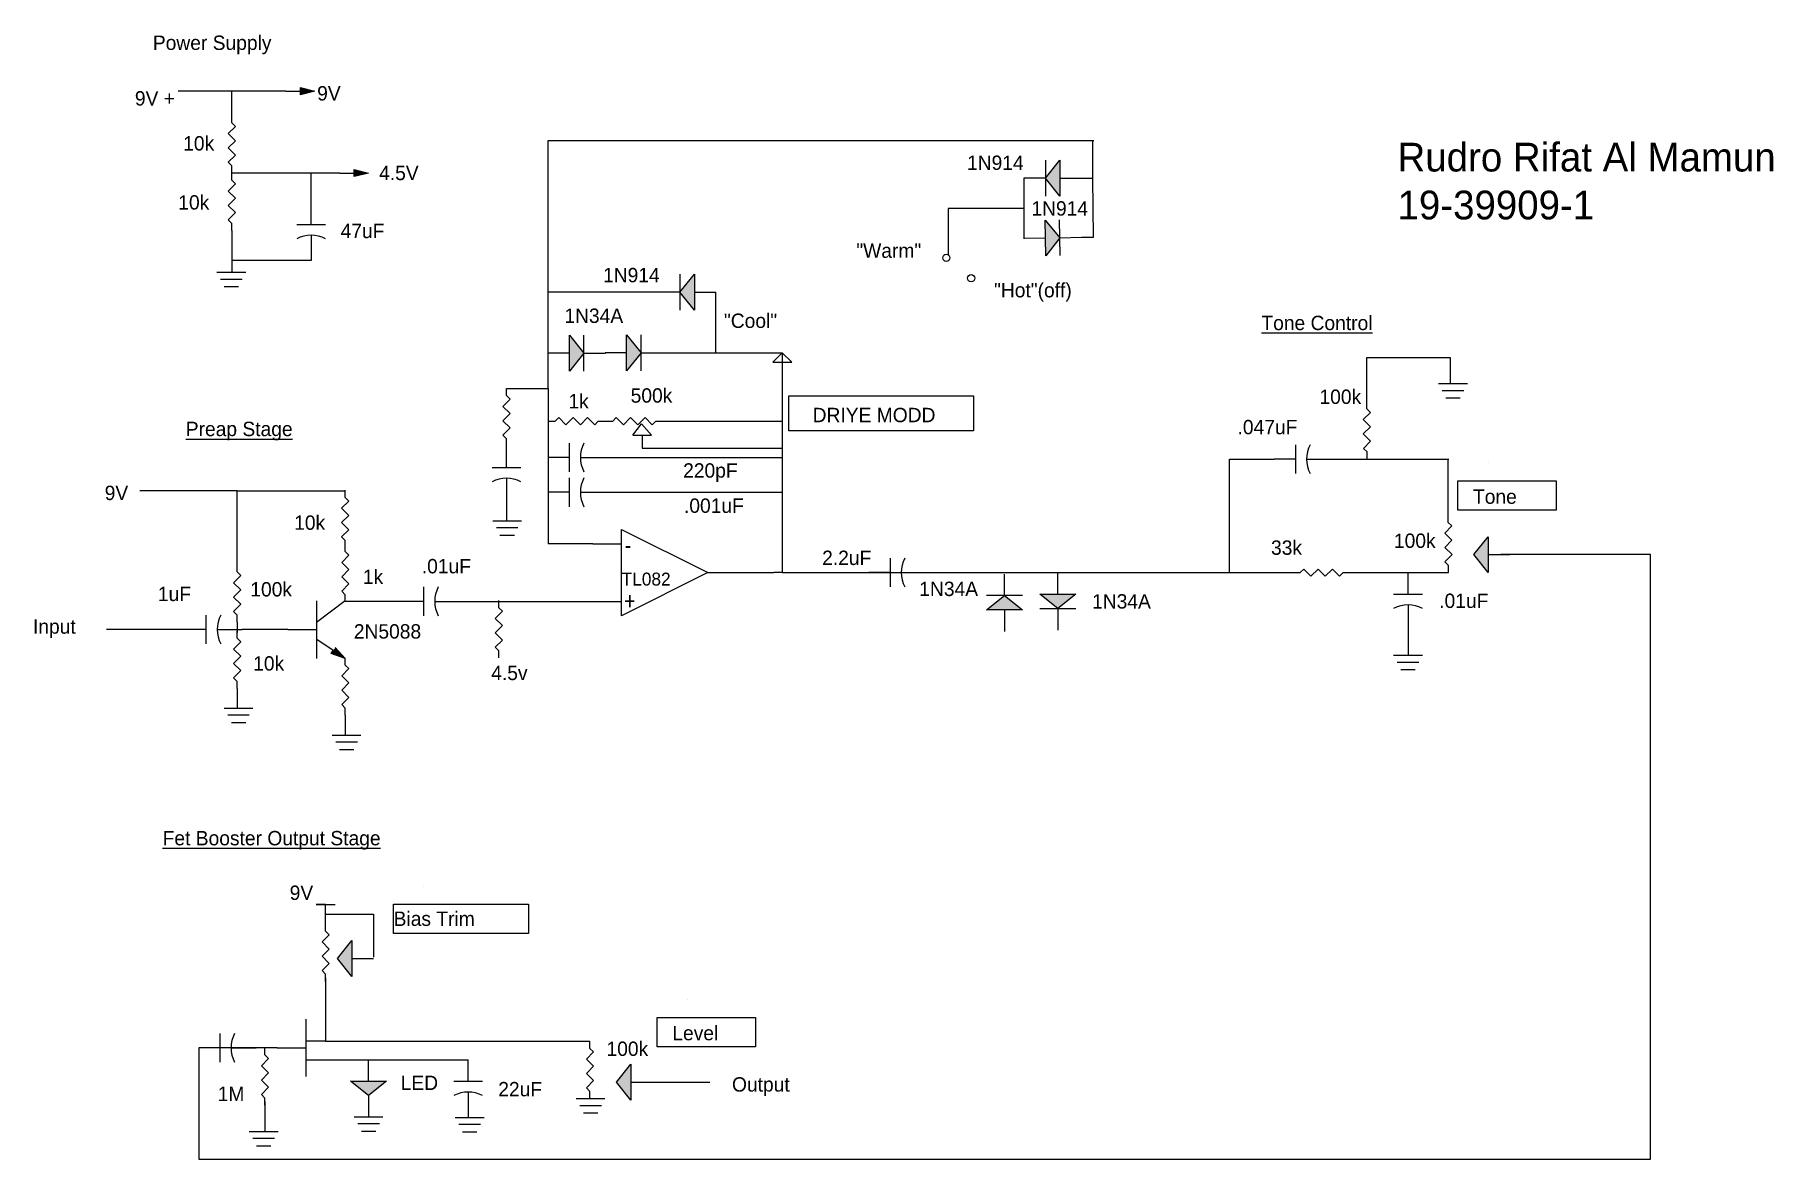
# Model space of a CAD drawing. Header units: inches. Extents: x 65.2 to 77.2, y 32.3 to 40.2.
import ezdxf

# ---------------------------------------------------------------- set-up
doc = ezdxf.new("R2010")
doc.units = ezdxf.units.IN
doc.header["$MEASUREMENT"] = 0

# ---------------------------------------------------------------- blocks, each defined once
blk = doc.blocks.new('Resistor')
at = {"color": 7}
blk.add_lwpolyline([(0, 0), (0.05, 0), (0.075, 0.025), (0.125, -0.025), (0.175, 0.025), (0.225, -0.025), (0.275, 0.025), (0.325, -0.025), (0.35, 0), (0.4, 0)], dxfattribs=at)
blk = doc.blocks.new('Ground')
at = {"color": 7}
for p, q in [((-0.1, 0), (0.1, 0)), ((0.075, -0.05), (-0.075, -0.05)), ((-0.05, -0.1), (0.05, -0.1))]:
    blk.add_line(p, q, dxfattribs=at)
blk = doc.blocks.new('A$C7E87390C')
at = {"color": 7}
for p, q in [((0, 0.025), (0.1, 0.025)), ((0.1, 0.025), (0.1, 0.05)), ((0.1, 0.05), (0.2, 0.025)), ((0.1, 0), (0.1, 0.025)), ((0.2, 0.025), (0.1, 0))]:
    blk.add_line(p, q, dxfattribs=at)
blk.add_solid([(0.1, 0), (0.2, 0.025), (0.1, 0.05)], dxfattribs=at)
blk = doc.blocks.new('A$C0124305E')
blk.add_line((0.751, 0.025), (0, 0.025))
blk.add_blockref('A$C7E87390C', (0.751, 0))
blk = doc.blocks.new('A$C074D4DC8')
blk.add_blockref('A$C0124305E', (0, 0))
blk = doc.blocks.new('Capacitor')
at = {"color": 7}
for p, q in [((0.15, 0), (0, 0)), ((0.15, -0.1), (0.15, 0.1)), ((0.225, 0), (0.4, 0))]:
    blk.add_line(p, q, dxfattribs=at)
blk.add_arc((0.4375, 0), 0.2125, 151.9275, 208.0725, dxfattribs=at)
blk = doc.blocks.new('Transistor - NPN')
at = {"color": 7}
for p, q in [((0.199999, 0.2), (0.199999, -0.2)), ((0.399999, 0.2), (0.199999, 0.05)), ((0, 0), (0.199999, 0)), ((0.316132, -0.145536), (0.201153, -0.069033)), ((0.302516, -0.166503), (0.316132, -0.145536)), ((0.399999, -0.2), (0.302516, -0.166503)), ((0.329748, -0.124569), (0.399999, -0.2))]:
    blk.add_line(p, q, dxfattribs=at)
blk.add_solid([(0.302516, -0.166503), (0.399999, -0.2), (0.329748, -0.124569)], dxfattribs=at)
blk = doc.blocks.new('Operational Amplifier')
at = {"color": 7}
for p, q in [((0.200001, 0.5), (0.800001, 0.200001)), ((0.200001, -0.099999), (0.200001, 0.5)), ((0, 0.400001), (0.200001, 0.400001)), ((0.800001, 0.200001), (0.200001, -0.099999)), ((0.800001, 0.200001), (1, 0.200001)), ((0, 0), (0.200001, 0))]:
    blk.add_line(p, q, dxfattribs=at)
at = {"color": 7, "width": 0.833}
for s, p in [('-', (0.222555, 0.33127)), ('+', (0.218213, -0.056269))]:
    blk.add_text(s, height=0.12, dxfattribs=at).set_placement(p)
blk = doc.blocks.new('Diode')
at = {"color": 7}
for p, q in [((0.15, 0.125), (0.25, 0)), ((0.15, -0.125), (0.15, 0.125)), ((0.25, -0.125), (0.25, 0.125)), ((0.15, 0), (0, 0)), ((0.25, 0), (0.15, -0.125)), ((0.25, 0), (0.4, 0))]:
    blk.add_line(p, q, dxfattribs=at)
blk.add_solid([(0.15, -0.125), (0.25, 0), (0.15, 0.125)], dxfattribs=at)
blk = doc.blocks.new('A$C0FC90E12')
for p, q in [((0, 0), (0.059, 0.079)), ((0, 0), (0.13, 0)), ((0.059, 0.079), (0.13, 0))]:
    blk.add_line(p, q)
blk = doc.blocks.new('A$C07CF6732')
at = {"color": 7}
blk.add_circle((0.025, 0.025), 0.025, dxfattribs=at)
blk = doc.blocks.new('A$C19485137')
at = {"color": 7}
for p, q in [((0.15, 0.25), (0.25, 0.125)), ((0.15, 0), (0.15, 0.25)), ((0.15, 0.125), (0, 0.125)), ((0.25, 0.125), (0.15, 0))]:
    blk.add_line(p, q, dxfattribs=at)
blk.add_solid([(0.15, 0), (0.25, 0.125), (0.15, 0.25)], dxfattribs=at)
blk = doc.blocks.new('A$C19756BDA')
at = {"rotation": 180}
blk.add_blockref('A$C19485137', (0.25, 0.25), dxfattribs=at)

msp = doc.modelspace()

# ---------------------------------------------------------------- linework, layer by layer
for p, q in [((66.525, 39.589), (66.525, 39.759)), ((68.724, 38.601), (68.724, 39.416)), ((68.724, 39.416), (72.522, 39.416)), ((72.515, 39.153), (72.515, 39.416)), ((67.076, 38.981), (67.076, 39.189)), ((72.035, 39.153), (72.035, 38.732)), ((72.435, 39.153), (72.515, 39.153)), ((72.52, 38.742), (72.515, 39.153)), ((72.035, 38.943), (71.508, 38.943)), ((71.508, 38.943), (71.508, 38.622)), ((66.525, 38.789), (66.525, 38.499)), ((72.435, 38.742), (72.52, 38.742)), ((67.076, 38.581), (66.525, 38.581)), ((68.724, 37.69), (68.724, 38.601)), ((69.492, 38.36), (68.724, 38.36)), ((69.892, 38.27), (69.892, 38.36)), ((69.892, 37.937), (69.892, 38.27)), ((69.521, 37.937), (69.892, 37.937)), ((69.892, 37.937), (70.285, 37.937)), ((70.285, 37.937), (70.354, 37.937)), ((70.354, 37.937), (70.289, 37.872)), ((70.289, 37.872), (70.42, 37.872)), ((70.354, 37.937), (70.354, 36.408)), ((70.42, 37.872), (70.354, 37.937)), ((74.42, 37.573), (74.42, 37.905)), ((74.42, 37.905), (74.878, 37.905)), ((74.878, 37.905), (75.001, 37.905)), ((75.001, 37.905), (75.001, 37.724)), ((68.435, 37.69), (68.724, 37.69)), ((68.724, 37.69), (68.724, 36.878)), ((70.4, 37.394), (70.4, 37.638)), ((70.4, 37.638), (70.431, 37.638)), ((70.431, 37.638), (71.474, 37.638)), ((71.474, 37.638), (71.685, 37.638)), ((71.685, 37.638), (71.685, 37.394)), ((69.499, 37.462), (70.354, 37.462)), ((71.685, 37.394), (70.4, 37.394)), ((69.38, 37.365), (69.38, 37.275)), ((69.38, 37.275), (70.354, 37.275)), ((70.354, 37.341), (70.354, 37.341)), ((69.124, 37.21), (70.354, 37.21)), ((73.466, 36.408), (73.466, 37.198)), ((73.466, 37.198), (73.776, 37.198)), ((74.088, 37.198), (74.422, 37.198)), ((74.422, 37.198), (74.846, 37.198)), ((74.846, 37.198), (74.959, 37.198)), ((74.959, 37.198), (74.99, 37.198)), ((74.987, 36.808), (74.987, 37.198)), ((75.264, 37.172), (75.264, 37.172)), ((75.054, 37.046), (75.737, 37.046)), ((75.054, 36.842), (75.054, 37.046)), ((75.737, 37.046), (75.737, 36.842)), ((66.561, 36.978), (65.884, 36.978)), ((66.561, 36.463), (66.561, 36.978)), ((66.561, 36.978), (67.311, 36.978)), ((68.435, 36.89), (68.435, 36.769)), ((69.124, 36.967), (70.354, 36.967)), ((68.724, 36.878), (68.724, 36.608)), ((75.737, 36.842), (75.054, 36.842)), ((68.724, 36.617), (68.724, 36.617)), ((69.036, 36.608), (68.724, 36.608)), ((76.394, 36.533), (75.353, 36.533)), ((76.394, 32.325), (76.394, 36.533)), ((70.036, 36.408), (70.294, 36.408)), ((70.354, 36.408), (70.294, 36.408)), ((70.354, 36.408), (71.273, 36.408)), ((71.356, 36.408), (72.603, 36.408)), ((72.603, 36.408), (73.466, 36.408)), ((73.466, 36.408), (73.906, 36.408)), ((74.306, 36.408), (74.989, 36.408)), ((67.711, 36.208), (67.316, 36.208)), ((68.111, 36.208), (68.536, 36.208)), ((68.536, 36.208), (69.036, 36.208)), ((66.561, 36.063), (66.561, 35.992)), ((66.197, 36.012), (65.653, 36.012)), ((66.915, 36.012), (66.597, 36.012)), ((74.707, 36.008), (74.707, 35.833)), ((66.562, 35.601), (66.562, 35.465)), ((67.314, 35.415), (67.314, 35.277)), ((67.861, 34.226), (67.861, 34.226)), ((67.177, 34.098), (67.111, 34.098)), ((67.111, 34.098), (67.243, 34.098)), ((67.177, 33.963), (67.177, 34.098)), ((67.177, 34.031), (67.509, 34.031)), ((67.509, 34.031), (67.509, 33.732)), ((67.65, 34.1), (68.333, 34.1)), ((67.65, 33.896), (67.65, 34.1)), ((68.333, 34.1), (68.588, 34.1)), ((68.588, 34.1), (68.588, 33.896)), ((68.333, 33.896), (67.65, 33.896)), ((68.588, 33.896), (68.333, 33.896)), ((67.177, 33.588), (67.177, 33.146)), ((69.694, 33.437), (69.694, 33.437)), ((69.484, 33.311), (70.167, 33.311)), ((69.484, 33.108), (69.484, 33.311)), ((70.167, 33.311), (70.167, 33.108)), ((67.039, 33.187), (67.039, 33.187)), ((67.177, 33.146), (67.039, 33.146)), ((67.177, 33.146), (69.015, 33.146)), ((66.839, 33.1), (66.294, 33.1)), ((66.294, 33.1), (66.294, 32.325)), ((67.039, 33.018), (67.039, 33.018)), ((67.039, 33.018), (68.168, 33.018)), ((70.167, 33.108), (69.484, 33.108)), ((69.451, 32.861), (69.85, 32.861)), ((66.755, 32.726), (66.755, 32.519)), ((67.476, 32.768), (67.476, 32.621)), ((66.294, 32.325), (69.607, 32.325)), ((69.607, 32.325), (76.394, 32.325))]:
    msp.add_line(p, q)
at = {"color": 7}
for p, q in [((67.039, 33.3), (67.039, 32.9)), ((66.839, 33.1), (67.039, 33.1))]:
    msp.add_line(p, q, dxfattribs=at)

# ---------------------------------------------------------------- block references
for name, p in [('A$C0124305E', (66.15, 39.734)), ('A$C074D4DC8', (66.525, 39.164)), ('A$C07CF6732', (71.47, 38.574)), ('Ground', (66.521, 38.499)), ('A$C07CF6732', (71.643, 38.432)), ('Diode', (68.724, 37.935)), ('Diode', (69.121, 37.937)), ('Ground', (75.02, 37.724)), ('Resistor', (68.724, 37.462)), ('Resistor', (69.124, 37.462)), ('A$C0FC90E12', (69.315, 37.365)), ('Capacitor', (68.724, 37.21)), ('Capacitor', (73.776, 37.198)), ('Capacitor', (68.724, 36.967)), ('Ground', (68.44, 36.769)), ('Operational Amplifier', (69.036, 36.208)), ('A$C19756BDA', (75.165, 36.408)), ('Capacitor', (70.956, 36.408)), ('Resistor', (73.906, 36.408)), ('Capacitor', (67.711, 36.208)), ('Transistor - NPN', (66.914, 36.011)), ('Capacitor', (66.197, 36.012)), ('Ground', (74.707, 35.833)), ('Ground', (66.571, 35.465)), ('Ground', (67.323, 35.277)), ('Capacitor', (66.294, 33.1)), ('Ground', (69.02, 32.747)), ('Ground', (67.476, 32.621)), ('Ground', (68.179, 32.616)), ('Ground', (66.746, 32.519))]:
    msp.add_blockref(name, p)
for name, p, rotation in [('Resistor', (66.525, 39.189), 90), ('Resistor', (66.525, 38.789), 90), ('Diode', (72.435, 39.153), 180), ('Capacitor', (67.076, 38.981), 270), ('Diode', (72.035, 38.734), 1.156449794993624), ('Diode', (69.892, 38.36), 180), ('Resistor', (68.435, 37.29), 90), ('Resistor', (74.422, 37.198), 90.33570816220471), ('Capacitor', (68.435, 37.29), 270), ('Resistor', (67.313, 36.581), 90), ('Resistor', (74.989, 36.408), 90.33570816220471), ('Resistor', (67.314, 36.204), 90), ('Resistor', (66.561, 36.063), 90), ('Diode', (72.27, 36.408), 270), ('Capacitor', (74.707, 36.408), 270), ('Diode', (71.899, 35.998), 90), ('Resistor', (68.382, 35.814), 90), ('Resistor', (66.562, 35.601), 90), ('Resistor', (67.314, 35.415), 90), ('Resistor', (67.177, 33.563), 90), ('A$C19485137', (67.509, 33.848), 180), ('Resistor', (69.016, 32.747), 90), ('Resistor', (66.755, 32.701), 90), ('A$C19485137', (67.351, 33.018), 270), ('Capacitor', (68.168, 33.018), 270), ('A$C19485137', (69.451, 32.986), 180)]:
    msp.add_blockref(name, p, dxfattribs=dict(rotation=rotation))

# ---------------------------------------------------------------- texts
at = {"attachment_point": 1}
for s, insert, char_height, width in [('Power Supply', (65.975, 40.146), 0.1, 1.15782), ('9V', (67.118, 39.794), 0.1, 0.42236), ('9V +', (65.85, 39.759), 0.1, 0.47152), ('10k', (66.186, 39.446), 0.1, 0.42236), ('1N914', (71.639, 39.311), 0.1, 0.26425), ('Rudro Rifat Al Mamun\\P19-39909-1', (74.634, 39.4), 0.2, 3.92289), ('4.5V', (67.549, 39.24), 0.1, 0.92407), ('10k', (66.152, 39.035), 0.1, 0.42236), ('1N914', (72.087, 38.993), 0.1, 0.26425), ('47uF', (67.281, 38.836), 0.1, 0.42236), ('"Warm"', (70.869, 38.699), 0.1, 0.26425), ('1N914', (69.107, 38.529), 0.1, 0.26425), ('"Hot"(off)', (71.827, 38.424), 0.1, 0.26425), ('1N34A', (68.838, 38.246), 0.1, 0.33484), ('"Cool"', (69.948, 38.211), 0.1, 0.26425), ('{\\LTone Control}', (73.687, 38.196), 0.1, 1.16143), ('1k', (68.866, 37.651), 0.1, 0.83925), ('500k', (69.299, 37.691), 0.1, 0.26425), ('100k', (74.091, 37.682), 0.1, 0.26425), ('DRIYE MODD', (70.565, 37.555), 0.1, 0.96302), ('{\\LPreap Stage}', (66.204, 37.458), 0.1, 1.18362), ('.047uF', (73.521, 37.471), 0.1, 0.26425), ('220pF', (69.664, 37.169), 0.1, 0.26425), ('9V', (65.64, 37.013), 0.1, 0.26425), ('.001uF', (69.67, 36.924), 0.1, 0.26425), ('Tone', (75.159, 36.987), 0.1, 0.48173), ('10k', (66.958, 36.806), 0.1, 0.26425), ('100k', (74.609, 36.68), 0.1, 0.26425), ('2.2uF', (70.631, 36.561), 0.1, 0.26425), ('33k', (73.754, 36.632), 0.1, 0.26425), ('1k', (67.436, 36.429), 0.1, 0.26425), ('.01uF', (67.846, 36.503), 0.1, 0.26425), ('TL082', (69.236, 36.408), 0.09, 0.26425), ('1uF', (66.01, 36.31), 0.1, 0.26425), ('100k', (66.653, 36.342), 0.1, 0.26425), ('1N34A', (71.307, 36.345), 0.1, 0.26425), ('1N34A', (72.509, 36.258), 0.1, 0.26425), ('.01uF', (74.924, 36.262), 0.1, 0.26425), ('Input', (65.141, 36.083), 0.1, 0.26425), ('2N5088', (67.373, 36.049), 0.1, 0.26425), ('10k', (66.673, 35.826), 0.1, 0.26425), ('4.5v', (68.329, 35.76), 0.1, 0.26425), ('{\\LFet Booster Output Stage}', (66.043, 34.61), 0.1, 2.41062), ('9V', (66.927, 34.23), 0.1, 0.53308), ('Bias Trim', (67.65, 34.049), 0.1, 1.24383), ('100k', (69.131, 33.144), 0.1, 0.53308), ('Level', (69.589, 33.253), 0.1, 0.48173), ('LED', (67.699, 32.907), 0.1, 0.53308), ('Output', (70.004, 32.896), 0.1, 0.53308), ('1M', (66.426, 32.83), 0.1, 0.53308), ('22uF', (68.378, 32.863), 0.1, 0.53308)]:
    msp.add_mtext(s, dxfattribs=dict(at, insert=insert, char_height=char_height, width=width))

doc.saveas('drawing.dxf')
